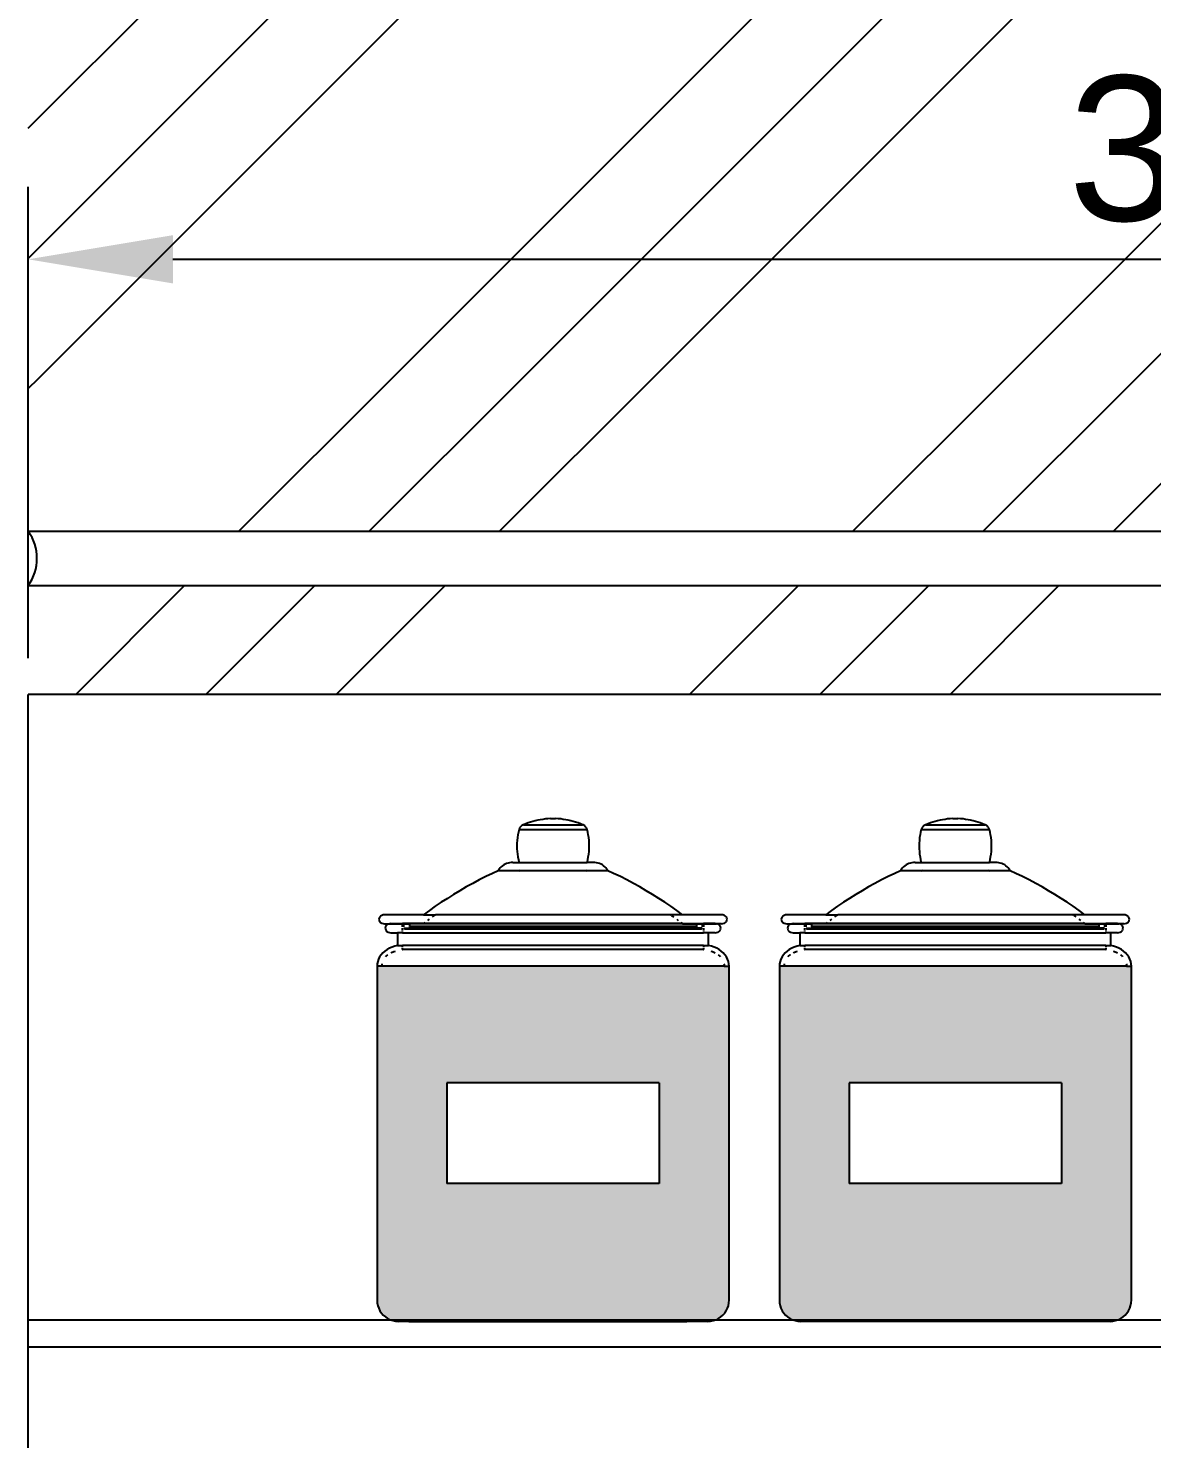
# Model space of a CAD drawing. Header units: millimetres. Extents: x 857 to 2168, y 576 to 1198.
# Drawn here: x 1490.87 to 1510.28, y 658.15 to 682.52 of the extents above; entities that cross this region are included whole.
import ezdxf

# ---------------------------------------------------------------- set-up
doc = ezdxf.new("R2010")
doc.units = ezdxf.units.MM
doc.layers.add('WAL', color=7, linetype='Continuous', lineweight=30)
doc.styles.get("Standard").update_dxf_attribs({"font": 'arial.ttf'})
doc.dimstyles.new('ISO-25', dxfattribs={"dimtxt": 2.5, "dimasz": 2.5, "dimexe": 1.25, "dimexo": 0.625, "dimtad": 1, "dimdec": 0, "dimlunit": 4, "dimtxsty": 'Standard', "dimcen": 2.5, "dimadec": 0, "dimazin": 0, "dimtfac": 1, "dimtdec": 0, "dimtmove": 0, "dimatfit": 3, "dimfxl": 1, "dimarcsym": 0})

# ---------------------------------------------------------------- blocks, each defined once
blk = doc.blocks.new('*D75')
at = {"layer": 'Defpoints', "color": 0, "transparency": 16777216}
for p in [(1529.406, 678.529), (1490.869, 671.01), (1529.406, 671.01)]:
    blk.add_point(p, dxfattribs=at)
at = {"layer": 'WAL', "color": 0, "lineweight": -2, "transparency": 16777216}
for p, q in [((1490.869, 671.635), (1490.869, 679.779)), ((1529.406, 671.635), (1529.406, 679.779)), ((1493.369, 678.529), (1526.906, 678.529))]:
    blk.add_line(p, q, dxfattribs=at)
at = {"layer": 'WAL', "color": 0, "transparency": 16777216}
for points in [[(1493.369, 678.946), (1493.369, 678.112), (1490.869, 678.529)], [(1526.906, 678.946), (1526.906, 678.112), (1529.406, 678.529)]]:
    blk.add_solid(points, dxfattribs=at)
at = {"layer": 'WAL', "color": 0, "lineweight": -2, "transparency": 16777216, "insert": (1510.138, 680.431), "char_height": 2.5, "attachment_point": 5}
blk.add_mtext("3'", dxfattribs=at)

msp = doc.modelspace()

# ---------------------------------------------------------------- hatches: boundary and pattern name
at = {"lineweight": -2, "true_color": 0xfac7ad}
h = msp.add_hatch(color=31, dxfattribs=at)
h.dxf.hatch_style = 1
h.paths.add_polyline_path([(1502.977, 666.315), (1502.893, 666.315), (1496.981, 666.315), (1496.896, 666.315), (1496.896, 660.543), (1496.899, 660.495), (1496.908, 660.448), (1496.924, 660.403), (1496.945, 660.36), (1496.972, 660.32), (1497.003, 660.284), (1497.039, 660.253), (1497.079, 660.226), (1497.122, 660.205), (1497.134, 660.201), (1502.74, 660.201), (1502.752, 660.205), (1502.794, 660.226), (1502.834, 660.253), (1502.87, 660.284), (1502.902, 660.32), (1502.928, 660.36), (1502.95, 660.403), (1502.965, 660.448), (1502.974, 660.495), (1502.977, 660.543)])
h.paths.add_polyline_path([(1501.772, 662.56), (1498.101, 662.56), (1498.101, 664.298), (1501.772, 664.298)], flags=16)
h.paths.add_polyline_path([(1509.928, 666.315), (1509.843, 666.315), (1503.931, 666.315), (1503.846, 666.315), (1503.846, 660.543), (1503.849, 660.495), (1503.859, 660.448), (1503.874, 660.403), (1503.895, 660.36), (1503.922, 660.32), (1503.953, 660.284), (1503.989, 660.253), (1504.029, 660.226), (1504.072, 660.205), (1504.084, 660.201), (1509.69, 660.201), (1509.702, 660.205), (1509.745, 660.226), (1509.784, 660.253), (1509.82, 660.284), (1509.852, 660.32), (1509.879, 660.36), (1509.9, 660.403), (1509.915, 660.448), (1509.924, 660.495), (1509.928, 660.543)])
h.paths.add_polyline_path([(1505.052, 662.56), (1505.052, 664.298), (1508.722, 664.298), (1508.722, 662.56)], flags=16)
h.paths.add_polyline_path([(1516.687, 660.403), (1516.702, 660.448), (1516.712, 660.495), (1516.715, 660.543), (1516.715, 664.795), (1510.634, 664.795), (1510.634, 660.543), (1510.637, 660.495), (1510.646, 660.448), (1510.661, 660.403), (1510.683, 660.36), (1510.709, 660.32), (1510.741, 660.284), (1510.777, 660.253), (1510.816, 660.226), (1510.859, 660.205), (1510.871, 660.201), (1516.477, 660.201), (1516.489, 660.205), (1516.532, 660.226), (1516.572, 660.253), (1516.608, 660.284), (1516.639, 660.32), (1516.666, 660.36)])
h.paths.add_polyline_path([(1511.839, 661.8), (1511.839, 663.538), (1515.509, 663.538), (1515.509, 661.8)], flags=16)
h.paths.add_polyline_path([(1523.665, 664.795), (1517.584, 664.795), (1517.584, 660.543), (1517.587, 660.495), (1517.596, 660.448), (1517.612, 660.403), (1517.633, 660.36), (1517.659, 660.32), (1517.691, 660.284), (1517.727, 660.253), (1517.767, 660.226), (1517.81, 660.205), (1517.822, 660.201), (1523.427, 660.201), (1523.439, 660.205), (1523.482, 660.226), (1523.522, 660.253), (1523.558, 660.284), (1523.59, 660.32), (1523.616, 660.36), (1523.637, 660.403), (1523.653, 660.448), (1523.662, 660.495), (1523.665, 660.543)])
h.paths.add_polyline_path([(1518.789, 661.8), (1518.789, 663.538), (1522.46, 663.538), (1522.46, 661.8)], flags=16)
h.paths.add_polyline_path([(1504.216, 653.527), (1498.134, 653.527), (1498.134, 649.275), (1498.137, 649.228), (1498.147, 649.181), (1498.162, 649.135), (1498.183, 649.092), (1498.21, 649.053), (1498.241, 649.017), (1504.108, 649.017), (1504.14, 649.053), (1504.167, 649.092), (1504.188, 649.135), (1504.203, 649.181), (1504.212, 649.228), (1504.216, 649.275)])
h.paths.add_polyline_path([(1503.01, 650.532), (1499.34, 650.532), (1499.34, 652.27), (1503.01, 652.27)], flags=16)
h.paths.add_polyline_path([(1524.903, 655.047), (1524.819, 655.047), (1518.906, 655.047), (1518.822, 655.047), (1518.822, 649.275), (1518.825, 649.228), (1518.834, 649.181), (1518.85, 649.135), (1518.871, 649.092), (1518.897, 649.053), (1518.929, 649.017), (1524.796, 649.017), (1524.828, 649.053), (1524.854, 649.092), (1524.875, 649.135), (1524.891, 649.181), (1524.9, 649.228), (1524.903, 649.275)])
h.paths.add_polyline_path([(1523.698, 653.03), (1523.698, 651.293), (1520.027, 651.293), (1520.027, 653.03)], flags=16)
h.paths.add_polyline_path([(1511.166, 653.527), (1505.084, 653.527), (1505.084, 649.275), (1505.087, 649.228), (1505.097, 649.181), (1505.112, 649.135), (1505.133, 649.092), (1505.16, 649.053), (1505.192, 649.017), (1511.059, 649.017), (1511.09, 649.053), (1511.117, 649.092), (1511.138, 649.135), (1511.153, 649.181), (1511.163, 649.228), (1511.166, 649.275)])
h.paths.add_polyline_path([(1506.29, 650.532), (1506.29, 652.27), (1509.96, 652.27), (1509.96, 650.532)], flags=16)
h.paths.add_polyline_path([(1517.953, 655.047), (1517.869, 655.047), (1511.956, 655.047), (1511.872, 655.047), (1511.872, 649.275), (1511.875, 649.228), (1511.884, 649.181), (1511.9, 649.135), (1511.921, 649.092), (1511.947, 649.053), (1511.979, 649.017), (1517.846, 649.017), (1517.878, 649.053), (1517.904, 649.092), (1517.925, 649.135), (1517.941, 649.181), (1517.95, 649.228), (1517.953, 649.275)])
h.paths.add_polyline_path([(1513.077, 651.293), (1513.077, 653.03), (1516.748, 653.03), (1516.748, 651.293)], flags=16)
h.paths.add_polyline_path([(1502.654, 643.791), (1502.57, 643.791), (1496.658, 643.791), (1496.573, 643.791), (1496.573, 638.019), (1496.576, 637.971), (1496.585, 637.924), (1496.601, 637.879), (1496.622, 637.836), (1496.649, 637.796), (1496.68, 637.76), (1496.716, 637.729), (1496.756, 637.702), (1496.799, 637.681), (1496.844, 637.665), (1496.891, 637.656), (1496.939, 637.653), (1497.304, 637.653), (1501.923, 637.653), (1502.289, 637.653), (1502.336, 637.656), (1502.383, 637.665), (1502.429, 637.681), (1502.472, 637.702), (1502.511, 637.729), (1502.547, 637.76), (1502.579, 637.796), (1502.605, 637.836), (1502.627, 637.879), (1502.642, 637.924), (1502.651, 637.971), (1502.654, 638.019)])
h.paths.add_polyline_path([(1497.779, 640.036), (1497.779, 641.774), (1501.449, 641.774), (1501.449, 640.036)], flags=16)
h.paths.add_polyline_path([(1509.605, 643.791), (1509.52, 643.791), (1503.608, 643.791), (1503.523, 643.791), (1503.523, 638.019), (1503.526, 637.971), (1503.536, 637.924), (1503.551, 637.879), (1503.572, 637.836), (1503.599, 637.796), (1503.63, 637.76), (1503.666, 637.729), (1503.706, 637.702), (1503.749, 637.681), (1503.794, 637.665), (1503.841, 637.656), (1503.889, 637.653), (1504.254, 637.653), (1508.874, 637.653), (1509.239, 637.653), (1509.287, 637.656), (1509.334, 637.665), (1509.379, 637.681), (1509.422, 637.702), (1509.462, 637.729), (1509.498, 637.76), (1509.529, 637.796), (1509.556, 637.836), (1509.577, 637.879), (1509.592, 637.924), (1509.602, 637.971), (1509.605, 638.019)])
h.paths.add_polyline_path([(1504.729, 640.036), (1504.729, 641.774), (1508.399, 641.774), (1508.399, 640.036)], flags=16)
h.paths.add_polyline_path([(1516.392, 642.271), (1510.311, 642.271), (1510.311, 638.019), (1510.314, 637.971), (1510.323, 637.924), (1510.338, 637.879), (1510.36, 637.836), (1510.386, 637.796), (1510.418, 637.76), (1510.454, 637.729), (1510.493, 637.702), (1510.536, 637.681), (1510.582, 637.665), (1510.629, 637.656), (1510.676, 637.653), (1511.042, 637.653), (1515.661, 637.653), (1516.026, 637.653), (1516.074, 637.656), (1516.121, 637.665), (1516.166, 637.681), (1516.209, 637.702), (1516.249, 637.729), (1516.285, 637.76), (1516.316, 637.796), (1516.343, 637.836), (1516.364, 637.879), (1516.38, 637.924), (1516.389, 637.971), (1516.392, 638.019)])
h.paths.add_polyline_path([(1511.516, 639.276), (1511.516, 641.013), (1515.187, 641.013), (1515.187, 639.276)], flags=16)
h.paths.add_polyline_path([(1523.293, 637.836), (1523.314, 637.879), (1523.33, 637.924), (1523.339, 637.971), (1523.342, 638.019), (1523.342, 642.271), (1517.261, 642.271), (1517.261, 638.019), (1517.264, 637.971), (1517.273, 637.924), (1517.289, 637.879), (1517.31, 637.836), (1517.336, 637.796), (1517.368, 637.76), (1517.404, 637.729), (1517.444, 637.702), (1517.487, 637.681), (1517.532, 637.665), (1517.579, 637.656), (1517.627, 637.653), (1517.992, 637.653), (1522.611, 637.653), (1522.976, 637.653), (1523.024, 637.656), (1523.071, 637.665), (1523.116, 637.681), (1523.159, 637.702), (1523.199, 637.729), (1523.235, 637.76), (1523.267, 637.796)])
h.paths.add_polyline_path([(1518.466, 639.276), (1518.466, 641.013), (1522.137, 641.013), (1522.137, 639.276)], flags=16)
h.paths.add_polyline_path([(1502.685, 630.978), (1496.604, 630.978), (1496.604, 626.726), (1496.607, 626.679), (1496.616, 626.632), (1496.631, 626.586), (1496.653, 626.544), (1496.679, 626.504), (1496.711, 626.468), (1502.578, 626.468), (1502.609, 626.504), (1502.636, 626.544), (1502.657, 626.586), (1502.672, 626.632), (1502.682, 626.679), (1502.685, 626.726)])
h.paths.add_polyline_path([(1497.809, 627.984), (1497.809, 629.721), (1501.479, 629.721), (1501.479, 627.984)], flags=16)
h.paths.add_polyline_path([(1509.635, 630.978), (1503.554, 630.978), (1503.554, 626.726), (1503.557, 626.679), (1503.566, 626.632), (1503.582, 626.586), (1503.603, 626.544), (1503.629, 626.504), (1503.661, 626.468), (1509.528, 626.468), (1509.56, 626.504), (1509.586, 626.544), (1509.607, 626.586), (1509.623, 626.632), (1509.632, 626.679), (1509.635, 626.726)])
h.paths.add_polyline_path([(1504.759, 627.984), (1504.759, 629.721), (1508.43, 629.721), (1508.43, 627.984)], flags=16)
h.paths.add_polyline_path([(1516.422, 632.499), (1516.338, 632.499), (1510.426, 632.499), (1510.341, 632.499), (1510.341, 626.726), (1510.344, 626.679), (1510.354, 626.632), (1510.369, 626.586), (1510.39, 626.544), (1510.417, 626.504), (1510.448, 626.468), (1516.315, 626.468), (1516.347, 626.504), (1516.373, 626.544), (1516.395, 626.586), (1516.41, 626.632), (1516.419, 626.679), (1516.422, 626.726)])
h.paths.add_polyline_path([(1511.547, 628.744), (1511.547, 630.481), (1515.217, 630.481), (1515.217, 628.744)], flags=16)
h.paths.add_polyline_path([(1523.373, 632.499), (1523.288, 632.499), (1517.376, 632.499), (1517.291, 632.499), (1517.291, 626.726), (1517.294, 626.679), (1517.304, 626.632), (1517.319, 626.586), (1517.34, 626.544), (1517.367, 626.504), (1517.398, 626.468), (1523.266, 626.468), (1523.297, 626.504), (1523.324, 626.544), (1523.345, 626.586), (1523.36, 626.632), (1523.37, 626.679), (1523.373, 626.726)])
h.paths.add_polyline_path([(1522.167, 628.744), (1518.497, 628.744), (1518.497, 630.481), (1522.167, 630.481)], flags=16)
at = {"layer": 'WAL', "lineweight": -2, "true_color": 0xd56c9f}
h = msp.add_hatch(dxfattribs=at)
h.set_pattern_fill('GOST_GROUND', color=233, scale=0.75)
h.set_pattern_definition([(45, (-730.247, 1758.333), (10.606602, 0), [15]), (45, (-727.997, 1758.333), (10.606602, 0), [15]), (45, (-725.747, 1758.333), (10.606602, 0), [15])])
h.paths.add_polyline_path([(1533.814, 703.247), (1490.869, 703.247), (1490.869, 673.83), (1529.406, 673.83, 0.496712), (1529.406, 672.89), (1490.869, 672.89), (1490.869, 671.01), (1529.406, 671.01), (1529.406, 626.364), (1490.869, 626.364), (1490.869, 624.484), (1529.428, 624.484, 0.569305), (1529.428, 623.544), (1490.869, 623.544), (1490.869, 594.948), (1533.814, 594.948), (1533.814, 622.605)])

# ---------------------------------------------------------------- linework, layer by layer
at = {"layer": 'WAL', "lineweight": -2}
for p, q in [((1490.869, 673.83), (1529.406, 673.83)), ((1490.869, 672.89), (1529.406, 672.89)), ((1490.869, 626.364), (1490.869, 671.01)), ((1529.406, 671.01), (1490.869, 671.01)), ((1499.588, 668.816), (1499.547, 668.804)), ((1499.63, 668.827), (1499.588, 668.816)), ((1499.673, 668.837), (1499.63, 668.827)), ((1499.716, 668.845), (1499.673, 668.837)), ((1499.76, 668.852), (1499.716, 668.845)), ((1499.804, 668.858), (1499.76, 668.852)), ((1499.848, 668.862), (1499.804, 668.858)), ((1499.892, 668.864), (1499.848, 668.862)), ((1499.892, 668.864), (1499.981, 668.864)), ((1500.025, 668.862), (1499.981, 668.864)), ((1500.07, 668.858), (1500.025, 668.862)), ((1500.113, 668.852), (1500.07, 668.858)), ((1500.157, 668.845), (1500.113, 668.852)), ((1500.2, 668.837), (1500.157, 668.845)), ((1500.243, 668.827), (1500.2, 668.837)), ((1500.285, 668.816), (1500.243, 668.827)), ((1500.327, 668.804), (1500.285, 668.816)), ((1506.538, 668.816), (1506.497, 668.804)), ((1506.581, 668.827), (1506.538, 668.816)), ((1506.623, 668.837), (1506.581, 668.827)), ((1506.667, 668.845), (1506.623, 668.837)), ((1506.71, 668.852), (1506.667, 668.845)), ((1506.754, 668.858), (1506.71, 668.852)), ((1506.798, 668.862), (1506.754, 668.858)), ((1506.843, 668.864), (1506.798, 668.862)), ((1506.843, 668.864), (1506.931, 668.864)), ((1506.976, 668.862), (1506.931, 668.864)), ((1507.02, 668.858), (1506.976, 668.862)), ((1507.064, 668.852), (1507.02, 668.858)), ((1507.107, 668.845), (1507.064, 668.852)), ((1507.15, 668.837), (1507.107, 668.845)), ((1507.193, 668.827), (1507.15, 668.837)), ((1507.235, 668.816), (1507.193, 668.827)), ((1507.277, 668.804), (1507.235, 668.816)), ((1499.328, 668.584), (1499.32, 668.536)), ((1499.337, 668.631), (1499.328, 668.584)), ((1499.349, 668.678), (1499.337, 668.631)), ((1499.352, 668.687), (1499.349, 668.678)), ((1499.349, 668.678), (1500.524, 668.678)), ((1499.355, 668.695), (1499.352, 668.687)), ((1499.359, 668.703), (1499.355, 668.695)), ((1499.364, 668.711), (1499.359, 668.703)), ((1499.37, 668.718), (1499.364, 668.711)), ((1499.376, 668.725), (1499.37, 668.718)), ((1499.383, 668.732), (1499.376, 668.725)), ((1499.391, 668.738), (1499.383, 668.732)), ((1499.399, 668.744), (1499.391, 668.738)), ((1499.407, 668.75), (1499.399, 668.744)), ((1499.416, 668.755), (1499.407, 668.75)), ((1499.426, 668.759), (1499.416, 668.755)), ((1499.465, 668.775), (1499.426, 668.759)), ((1499.426, 668.759), (1500.447, 668.759)), ((1499.506, 668.79), (1499.465, 668.775)), ((1499.547, 668.804), (1499.506, 668.79)), ((1500.368, 668.79), (1500.327, 668.804)), ((1500.408, 668.775), (1500.368, 668.79)), ((1500.447, 668.759), (1500.408, 668.775)), ((1500.457, 668.755), (1500.447, 668.759)), ((1500.466, 668.75), (1500.457, 668.755)), ((1500.475, 668.744), (1500.466, 668.75)), ((1500.483, 668.738), (1500.475, 668.744)), ((1500.49, 668.732), (1500.483, 668.738)), ((1500.497, 668.725), (1500.49, 668.732)), ((1500.503, 668.718), (1500.497, 668.725)), ((1500.509, 668.711), (1500.503, 668.718)), ((1500.514, 668.703), (1500.509, 668.711)), ((1500.518, 668.695), (1500.514, 668.703)), ((1500.522, 668.687), (1500.518, 668.695)), ((1500.524, 668.678), (1500.522, 668.687)), ((1500.536, 668.631), (1500.524, 668.678)), ((1500.546, 668.584), (1500.536, 668.631)), ((1500.553, 668.536), (1500.546, 668.584)), ((1506.278, 668.584), (1506.27, 668.536)), ((1506.287, 668.631), (1506.278, 668.584)), ((1506.299, 668.678), (1506.287, 668.631)), ((1506.302, 668.687), (1506.299, 668.678)), ((1506.299, 668.678), (1507.475, 668.678)), ((1506.305, 668.695), (1506.302, 668.687)), ((1506.31, 668.703), (1506.305, 668.695)), ((1506.315, 668.711), (1506.31, 668.703)), ((1506.32, 668.718), (1506.315, 668.711)), ((1506.326, 668.725), (1506.32, 668.718)), ((1506.333, 668.732), (1506.326, 668.725)), ((1506.341, 668.738), (1506.333, 668.732)), ((1506.349, 668.744), (1506.341, 668.738)), ((1506.358, 668.75), (1506.349, 668.744)), ((1506.367, 668.755), (1506.358, 668.75)), ((1506.376, 668.759), (1506.367, 668.755)), ((1506.416, 668.775), (1506.376, 668.759)), ((1506.376, 668.759), (1507.398, 668.759)), ((1506.456, 668.79), (1506.416, 668.775)), ((1506.497, 668.804), (1506.456, 668.79)), ((1507.318, 668.79), (1507.277, 668.804)), ((1507.358, 668.775), (1507.318, 668.79)), ((1507.398, 668.759), (1507.358, 668.775)), ((1507.407, 668.755), (1507.398, 668.759)), ((1507.416, 668.75), (1507.407, 668.755)), ((1507.425, 668.744), (1507.416, 668.75)), ((1507.433, 668.738), (1507.425, 668.744)), ((1507.44, 668.732), (1507.433, 668.738)), ((1507.447, 668.725), (1507.44, 668.732)), ((1507.454, 668.718), (1507.447, 668.725)), ((1507.459, 668.711), (1507.454, 668.718)), ((1507.464, 668.703), (1507.459, 668.711)), ((1507.468, 668.695), (1507.464, 668.703)), ((1507.472, 668.687), (1507.468, 668.695)), ((1507.475, 668.678), (1507.472, 668.687)), ((1507.486, 668.631), (1507.475, 668.678)), ((1507.496, 668.584), (1507.486, 668.631)), ((1507.503, 668.536), (1507.496, 668.584)), ((1499.312, 668.441), (1499.31, 668.393)), ((1499.31, 668.393), (1499.312, 668.345)), ((1499.315, 668.489), (1499.312, 668.441)), ((1499.312, 668.345), (1499.315, 668.298)), ((1499.32, 668.536), (1499.315, 668.489)), ((1500.559, 668.489), (1500.553, 668.536)), ((1500.562, 668.441), (1500.559, 668.489)), ((1500.559, 668.298), (1500.562, 668.345)), ((1500.563, 668.393), (1500.562, 668.441)), ((1500.562, 668.345), (1500.563, 668.393)), ((1506.262, 668.441), (1506.261, 668.393)), ((1506.261, 668.393), (1506.262, 668.345)), ((1506.265, 668.489), (1506.262, 668.441)), ((1506.262, 668.345), (1506.265, 668.298)), ((1506.27, 668.536), (1506.265, 668.489)), ((1507.509, 668.489), (1507.503, 668.536)), ((1507.512, 668.441), (1507.509, 668.489)), ((1507.509, 668.298), (1507.512, 668.345)), ((1507.513, 668.393), (1507.512, 668.441)), ((1507.512, 668.345), (1507.513, 668.393)), ((1499.134, 668.089), (1499.109, 668.078)), ((1499.159, 668.097), (1499.134, 668.089)), ((1499.186, 668.103), (1499.159, 668.097)), ((1499.213, 668.107), (1499.186, 668.103)), ((1499.24, 668.108), (1499.213, 668.107)), ((1499.24, 668.108), (1499.349, 668.108)), ((1499.315, 668.298), (1499.32, 668.25)), ((1499.32, 668.25), (1499.328, 668.202)), ((1499.328, 668.202), (1499.337, 668.155)), ((1499.337, 668.155), (1499.349, 668.108)), ((1499.349, 668.108), (1500.524, 668.108)), ((1500.524, 668.108), (1500.536, 668.155)), ((1500.633, 668.108), (1500.524, 668.108)), ((1500.536, 668.155), (1500.546, 668.202)), ((1500.546, 668.202), (1500.553, 668.25)), ((1500.553, 668.25), (1500.559, 668.298)), ((1500.66, 668.107), (1500.633, 668.108)), ((1500.687, 668.103), (1500.66, 668.107)), ((1500.714, 668.097), (1500.687, 668.103)), ((1500.74, 668.089), (1500.714, 668.097)), ((1500.765, 668.078), (1500.74, 668.089)), ((1506.084, 668.089), (1506.059, 668.078)), ((1506.11, 668.097), (1506.084, 668.089)), ((1506.136, 668.103), (1506.11, 668.097)), ((1506.163, 668.107), (1506.136, 668.103)), ((1506.191, 668.108), (1506.163, 668.107)), ((1506.191, 668.108), (1506.299, 668.108)), ((1506.265, 668.298), (1506.27, 668.25)), ((1506.27, 668.25), (1506.278, 668.202)), ((1506.278, 668.202), (1506.287, 668.155)), ((1506.287, 668.155), (1506.299, 668.108)), ((1506.299, 668.108), (1507.475, 668.108)), ((1507.475, 668.108), (1507.486, 668.155)), ((1507.583, 668.108), (1507.475, 668.108)), ((1507.486, 668.155), (1507.496, 668.202)), ((1507.496, 668.202), (1507.503, 668.25)), ((1507.503, 668.25), (1507.509, 668.298)), ((1507.611, 668.107), (1507.583, 668.108)), ((1507.638, 668.103), (1507.611, 668.107)), ((1507.664, 668.097), (1507.638, 668.103)), ((1507.69, 668.089), (1507.664, 668.097)), ((1507.715, 668.078), (1507.69, 668.089)), ((1498.775, 667.863), (1498.661, 667.805)), ((1498.89, 667.919), (1498.775, 667.863)), ((1498.988, 667.965), (1498.89, 667.919)), ((1498.992, 667.972), (1498.988, 667.965)), ((1499.348, 667.965), (1498.988, 667.965)), ((1499.007, 667.994), (1498.992, 667.972)), ((1499.024, 668.014), (1499.007, 667.994)), ((1499.042, 668.033), (1499.024, 668.014)), ((1499.063, 668.05), (1499.042, 668.033)), ((1499.085, 668.065), (1499.063, 668.05)), ((1499.109, 668.078), (1499.085, 668.065)), ((1499.348, 667.965), (1499.369, 667.972)), ((1500.526, 667.965), (1499.348, 667.965)), ((1500.505, 667.972), (1500.526, 667.965)), ((1500.885, 667.965), (1500.526, 667.965)), ((1500.788, 668.065), (1500.765, 668.078)), ((1500.811, 668.05), (1500.788, 668.065)), ((1500.831, 668.033), (1500.811, 668.05)), ((1500.85, 668.014), (1500.831, 668.033)), ((1500.867, 667.994), (1500.85, 668.014)), ((1500.881, 667.972), (1500.867, 667.994)), ((1500.885, 667.965), (1500.881, 667.972)), ((1500.983, 667.919), (1500.885, 667.965)), ((1501.099, 667.863), (1500.983, 667.919)), ((1501.213, 667.805), (1501.099, 667.863)), ((1505.725, 667.863), (1505.611, 667.805)), ((1505.84, 667.919), (1505.725, 667.863)), ((1505.938, 667.965), (1505.84, 667.919)), ((1505.943, 667.972), (1505.938, 667.965)), ((1506.298, 667.965), (1505.938, 667.965)), ((1505.957, 667.994), (1505.943, 667.972)), ((1505.974, 668.014), (1505.957, 667.994)), ((1505.993, 668.033), (1505.974, 668.014)), ((1506.013, 668.05), (1505.993, 668.033)), ((1506.035, 668.065), (1506.013, 668.05)), ((1506.059, 668.078), (1506.035, 668.065)), ((1506.298, 667.965), (1506.319, 667.972)), ((1507.476, 667.965), (1506.298, 667.965)), ((1507.455, 667.972), (1507.476, 667.965)), ((1507.835, 667.965), (1507.476, 667.965)), ((1507.739, 668.065), (1507.715, 668.078)), ((1507.761, 668.05), (1507.739, 668.065)), ((1507.781, 668.033), (1507.761, 668.05)), ((1507.8, 668.014), (1507.781, 668.033)), ((1507.817, 667.994), (1507.8, 668.014)), ((1507.831, 667.972), (1507.817, 667.994)), ((1507.835, 667.965), (1507.831, 667.972)), ((1507.933, 667.919), (1507.835, 667.965)), ((1508.049, 667.863), (1507.933, 667.919)), ((1508.163, 667.805), (1508.049, 667.863)), ((1498.326, 667.619), (1498.218, 667.554)), ((1498.436, 667.683), (1498.326, 667.619)), ((1498.548, 667.745), (1498.436, 667.683)), ((1498.661, 667.805), (1498.548, 667.745)), ((1501.326, 667.745), (1501.213, 667.805)), ((1501.437, 667.683), (1501.326, 667.745)), ((1501.547, 667.619), (1501.437, 667.683)), ((1501.655, 667.554), (1501.547, 667.619)), ((1505.277, 667.619), (1505.168, 667.554)), ((1505.387, 667.683), (1505.277, 667.619)), ((1505.498, 667.745), (1505.387, 667.683)), ((1505.611, 667.805), (1505.498, 667.745)), ((1508.276, 667.745), (1508.163, 667.805)), ((1508.387, 667.683), (1508.276, 667.745)), ((1508.497, 667.619), (1508.387, 667.683)), ((1508.606, 667.554), (1508.497, 667.619)), ((1498.006, 667.419), (1497.902, 667.349)), ((1498.111, 667.487), (1498.006, 667.419)), ((1498.218, 667.554), (1498.111, 667.487)), ((1501.762, 667.487), (1501.655, 667.554)), ((1501.868, 667.419), (1501.762, 667.487)), ((1501.972, 667.349), (1501.868, 667.419)), ((1504.956, 667.419), (1504.852, 667.349)), ((1505.061, 667.487), (1504.956, 667.419)), ((1505.168, 667.554), (1505.061, 667.487)), ((1508.713, 667.487), (1508.606, 667.554)), ((1508.818, 667.419), (1508.713, 667.487)), ((1508.922, 667.349), (1508.818, 667.419)), ((1496.933, 667.146), (1496.929, 667.126)), ((1496.929, 667.126), (1496.933, 667.106)), ((1496.942, 667.165), (1496.933, 667.146)), ((1496.933, 667.106), (1496.942, 667.088)), ((1496.958, 667.181), (1496.942, 667.165)), ((1496.978, 667.193), (1496.958, 667.181)), ((1497.001, 667.201), (1496.978, 667.193)), ((1497.026, 667.203), (1497.001, 667.201)), ((1497.699, 667.203), (1497.026, 667.203)), ((1497.8, 667.277), (1497.699, 667.203)), ((1497.699, 667.203), (1497.906, 667.203)), ((1497.774, 667.106), (1497.8, 667.126)), ((1497.902, 667.349), (1497.8, 667.277)), ((1497.852, 667.165), (1497.891, 667.193)), ((1497.902, 667.201), (1497.906, 667.203)), ((1501.968, 667.203), (1497.906, 667.203)), ((1501.968, 667.203), (1501.971, 667.201)), ((1502.174, 667.203), (1501.968, 667.203)), ((1502.074, 667.277), (1501.972, 667.349)), ((1501.982, 667.193), (1502.021, 667.165)), ((1502.073, 667.126), (1502.099, 667.106)), ((1502.174, 667.203), (1502.074, 667.277)), ((1502.847, 667.203), (1502.174, 667.203)), ((1502.872, 667.201), (1502.847, 667.203)), ((1502.896, 667.193), (1502.872, 667.201)), ((1502.916, 667.181), (1502.896, 667.193)), ((1502.931, 667.165), (1502.916, 667.181)), ((1502.941, 667.146), (1502.931, 667.165)), ((1502.931, 667.088), (1502.941, 667.106)), ((1502.944, 667.126), (1502.941, 667.146)), ((1502.941, 667.106), (1502.944, 667.126)), ((1503.883, 667.146), (1503.879, 667.126)), ((1503.879, 667.126), (1503.883, 667.106)), ((1503.893, 667.165), (1503.883, 667.146)), ((1503.883, 667.106), (1503.893, 667.088)), ((1503.908, 667.181), (1503.893, 667.165)), ((1503.928, 667.193), (1503.908, 667.181)), ((1503.951, 667.201), (1503.928, 667.193)), ((1503.977, 667.203), (1503.951, 667.201)), ((1504.65, 667.203), (1503.977, 667.203)), ((1504.75, 667.277), (1504.65, 667.203)), ((1504.65, 667.203), (1504.856, 667.203)), ((1504.724, 667.106), (1504.751, 667.126)), ((1504.852, 667.349), (1504.75, 667.277)), ((1504.802, 667.165), (1504.842, 667.193)), ((1504.852, 667.201), (1504.856, 667.203)), ((1508.918, 667.203), (1504.856, 667.203)), ((1508.918, 667.203), (1508.921, 667.201)), ((1509.124, 667.203), (1508.918, 667.203)), ((1509.024, 667.277), (1508.922, 667.349)), ((1508.932, 667.193), (1508.971, 667.165)), ((1509.023, 667.126), (1509.049, 667.106)), ((1509.124, 667.203), (1509.024, 667.277)), ((1509.797, 667.203), (1509.124, 667.203)), ((1509.822, 667.201), (1509.797, 667.203)), ((1509.846, 667.193), (1509.822, 667.201)), ((1509.866, 667.181), (1509.846, 667.193)), ((1509.881, 667.165), (1509.866, 667.181)), ((1509.891, 667.146), (1509.881, 667.165)), ((1509.881, 667.088), (1509.891, 667.106)), ((1509.894, 667.126), (1509.891, 667.146)), ((1509.891, 667.106), (1509.894, 667.126)), ((1496.942, 667.088), (1496.958, 667.072)), ((1496.958, 667.072), (1496.978, 667.059)), ((1496.978, 667.059), (1497.001, 667.052)), ((1497.001, 667.052), (1497.026, 667.049)), ((1497.026, 667.049), (1497.11, 667.049)), ((1497.041, 666.993), (1497.038, 666.972)), ((1497.038, 666.972), (1497.041, 666.952)), ((1497.051, 667.012), (1497.041, 666.993)), ((1497.041, 666.952), (1497.051, 666.933)), ((1497.066, 667.029), (1497.051, 667.012)), ((1497.051, 666.933), (1497.066, 666.916)), ((1497.086, 667.041), (1497.066, 667.029)), ((1497.066, 666.916), (1497.086, 666.904)), ((1497.11, 667.049), (1497.086, 667.041)), ((1497.086, 666.904), (1497.11, 666.896)), ((1497.111, 667.049), (1497.11, 667.049)), ((1497.11, 666.896), (1497.135, 666.893)), ((1497.135, 667.052), (1497.111, 667.049)), ((1497.111, 667.049), (1497.335, 667.049)), ((1497.135, 667.052), (1497.335, 667.052)), ((1497.135, 666.893), (1497.251, 666.893)), ((1497.251, 666.893), (1497.251, 666.672)), ((1497.335, 666.893), (1497.251, 666.893)), ((1497.335, 667.049), (1497.335, 667.052)), ((1497.703, 667.052), (1497.335, 667.052)), ((1497.699, 667.052), (1497.335, 667.052)), ((1497.335, 667.041), (1497.335, 667.049)), ((1497.335, 667.049), (1497.352, 667.049)), ((1497.335, 666.993), (1497.335, 667.029)), ((1497.335, 666.933), (1497.335, 666.972)), ((1497.335, 666.893), (1497.335, 666.916)), ((1497.335, 666.893), (1502.538, 666.893)), ((1497.352, 667.049), (1497.352, 667.041)), ((1497.352, 667.049), (1497.46, 667.049)), ((1497.352, 667.029), (1497.353, 666.993)), ((1497.359, 666.972), (1497.36, 666.971)), ((1497.36, 666.971), (1497.362, 666.967)), ((1497.36, 666.971), (1497.447, 666.971)), ((1497.362, 666.967), (1497.449, 666.968)), ((1497.362, 666.967), (1497.365, 666.964)), ((1497.365, 666.964), (1497.379, 666.958)), ((1497.365, 666.964), (1497.446, 666.964)), ((1497.379, 666.958), (1497.439, 666.959)), ((1497.379, 666.958), (1502.495, 666.958)), ((1497.439, 666.959), (1497.443, 666.961)), ((1497.439, 666.959), (1502.434, 666.959)), ((1497.443, 666.961), (1497.446, 666.964)), ((1497.443, 666.961), (1502.431, 666.961)), ((1497.446, 666.964), (1497.449, 666.968)), ((1497.446, 666.964), (1497.453, 666.964)), ((1497.452, 666.972), (1497.447, 666.971)), ((1497.449, 666.968), (1497.452, 666.972)), ((1497.449, 666.968), (1497.45, 666.967)), ((1497.534, 666.968), (1497.45, 666.967)), ((1497.537, 666.972), (1497.452, 666.972)), ((1497.531, 666.964), (1497.453, 666.964)), ((1497.458, 666.993), (1497.46, 667.006)), ((1497.46, 667.041), (1497.46, 667.049)), ((1497.699, 667.049), (1497.46, 667.049)), ((1497.46, 667.006), (1497.46, 667.029)), ((1497.46, 667.006), (1502.413, 667.006)), ((1497.71, 666.964), (1497.531, 666.964)), ((1497.707, 666.967), (1497.534, 666.968)), ((1497.705, 666.971), (1497.537, 666.972)), ((1497.699, 667.049), (1497.703, 667.052)), ((1502.174, 667.049), (1497.699, 667.049)), ((1497.703, 667.052), (1497.729, 667.072)), ((1502.171, 667.052), (1497.703, 667.052)), ((1497.785, 666.972), (1497.705, 666.971)), ((1497.782, 666.968), (1497.707, 666.967)), ((1497.78, 666.964), (1497.71, 666.964)), ((1498.118, 666.964), (1497.78, 666.964)), ((1498.116, 666.967), (1497.782, 666.968)), ((1498.114, 666.971), (1497.785, 666.972)), ((1498.114, 666.971), (1498.18, 666.972)), ((1498.116, 666.967), (1498.178, 666.968)), ((1498.118, 666.964), (1498.175, 666.964)), ((1498.175, 666.964), (1498.651, 666.964)), ((1498.178, 666.968), (1498.649, 666.967)), ((1498.18, 666.972), (1498.648, 666.971)), ((1498.648, 666.971), (1498.694, 666.972)), ((1498.649, 666.967), (1498.693, 666.968)), ((1498.651, 666.964), (1498.691, 666.964)), ((1498.691, 666.964), (1499.271, 666.964)), ((1498.693, 666.968), (1499.27, 666.967)), ((1498.694, 666.972), (1499.27, 666.971)), ((1499.27, 666.971), (1499.294, 666.972)), ((1499.27, 666.967), (1499.293, 666.968)), ((1499.271, 666.964), (1499.292, 666.964)), ((1499.292, 666.964), (1500.581, 666.964)), ((1499.293, 666.968), (1500.581, 666.968)), ((1499.294, 666.972), (1500.58, 666.972)), ((1500.604, 666.971), (1500.58, 666.972)), ((1500.603, 666.967), (1500.581, 666.968)), ((1500.602, 666.964), (1500.581, 666.964)), ((1501.182, 666.964), (1500.602, 666.964)), ((1501.181, 666.968), (1500.603, 666.967)), ((1501.179, 666.972), (1500.604, 666.971)), ((1501.225, 666.971), (1501.179, 666.972)), ((1501.224, 666.967), (1501.181, 666.968)), ((1501.222, 666.964), (1501.182, 666.964)), ((1501.698, 666.964), (1501.222, 666.964)), ((1501.696, 666.968), (1501.224, 666.967)), ((1501.694, 666.972), (1501.225, 666.971)), ((1501.759, 666.971), (1501.694, 666.972)), ((1501.757, 666.967), (1501.696, 666.968)), ((1501.755, 666.964), (1501.698, 666.964)), ((1502.094, 666.964), (1501.755, 666.964)), ((1502.091, 666.968), (1501.757, 666.967)), ((1502.089, 666.972), (1501.759, 666.971)), ((1502.168, 666.971), (1502.089, 666.972)), ((1502.166, 666.967), (1502.091, 666.968)), ((1502.164, 666.964), (1502.094, 666.964)), ((1502.144, 667.072), (1502.171, 667.052)), ((1502.343, 666.964), (1502.164, 666.964)), ((1502.34, 666.968), (1502.166, 666.967)), ((1502.337, 666.972), (1502.168, 666.971)), ((1502.171, 667.052), (1502.174, 667.049)), ((1502.171, 667.052), (1502.538, 667.052)), ((1502.174, 667.049), (1502.413, 667.049)), ((1502.422, 666.972), (1502.337, 666.972)), ((1502.422, 666.971), (1502.337, 666.972)), ((1502.423, 666.967), (1502.34, 666.968)), ((1502.421, 666.964), (1502.343, 666.964)), ((1502.413, 667.049), (1502.413, 667.041)), ((1502.413, 667.049), (1502.522, 667.049)), ((1502.413, 667.029), (1502.413, 667.006)), ((1502.413, 667.006), (1502.415, 666.993)), ((1502.427, 666.964), (1502.421, 666.964)), ((1502.422, 666.972), (1502.422, 666.971)), ((1502.422, 666.971), (1502.424, 666.968)), ((1502.514, 666.971), (1502.422, 666.971)), ((1502.424, 666.968), (1502.423, 666.967)), ((1502.424, 666.968), (1502.427, 666.964)), ((1502.511, 666.967), (1502.424, 666.968)), ((1502.427, 666.964), (1502.431, 666.961)), ((1502.508, 666.964), (1502.427, 666.964)), ((1502.431, 666.961), (1502.434, 666.959)), ((1502.434, 666.959), (1502.495, 666.958)), ((1502.495, 666.958), (1502.508, 666.964)), ((1502.508, 666.964), (1502.511, 666.967)), ((1502.511, 666.967), (1502.514, 666.971)), ((1502.514, 666.971), (1502.514, 666.972)), ((1502.521, 666.993), (1502.521, 667.029)), ((1502.522, 667.041), (1502.522, 667.049)), ((1502.538, 667.049), (1502.522, 667.049)), ((1502.538, 667.052), (1502.538, 667.049)), ((1502.738, 667.052), (1502.538, 667.052)), ((1502.538, 667.049), (1502.538, 667.041)), ((1502.538, 667.049), (1502.763, 667.049)), ((1502.538, 667.029), (1502.538, 666.993)), ((1502.538, 666.972), (1502.538, 666.933)), ((1502.538, 666.916), (1502.538, 666.893)), ((1502.623, 666.893), (1502.538, 666.893)), ((1502.623, 666.672), (1502.623, 666.893)), ((1502.738, 666.893), (1502.623, 666.893)), ((1502.763, 667.049), (1502.738, 667.052)), ((1502.738, 666.893), (1502.763, 666.896)), ((1502.787, 667.041), (1502.763, 667.049)), ((1502.847, 667.049), (1502.763, 667.049)), ((1502.763, 667.049), (1502.763, 667.049)), ((1502.763, 666.896), (1502.787, 666.904)), ((1502.807, 667.029), (1502.787, 667.041)), ((1502.787, 666.904), (1502.807, 666.916)), ((1502.822, 667.012), (1502.807, 667.029)), ((1502.807, 666.916), (1502.822, 666.933)), ((1502.832, 666.993), (1502.822, 667.012)), ((1502.822, 666.933), (1502.832, 666.952)), ((1502.836, 666.972), (1502.832, 666.993)), ((1502.832, 666.952), (1502.836, 666.972)), ((1502.847, 667.049), (1502.872, 667.052)), ((1502.872, 667.052), (1502.896, 667.059)), ((1502.896, 667.059), (1502.916, 667.072)), ((1502.916, 667.072), (1502.931, 667.088)), ((1503.893, 667.088), (1503.908, 667.072)), ((1503.908, 667.072), (1503.928, 667.059)), ((1503.928, 667.059), (1503.951, 667.052)), ((1503.951, 667.052), (1503.977, 667.049)), ((1503.977, 667.049), (1504.06, 667.049)), ((1503.991, 666.993), (1503.988, 666.972)), ((1503.988, 666.972), (1503.991, 666.952)), ((1504.001, 667.012), (1503.991, 666.993)), ((1503.991, 666.952), (1504.001, 666.933)), ((1504.017, 667.029), (1504.001, 667.012)), ((1504.001, 666.933), (1504.017, 666.916)), ((1504.037, 667.041), (1504.017, 667.029)), ((1504.017, 666.916), (1504.037, 666.904)), ((1504.06, 667.049), (1504.037, 667.041)), ((1504.037, 666.904), (1504.06, 666.896)), ((1504.061, 667.049), (1504.06, 667.049)), ((1504.06, 666.896), (1504.085, 666.893)), ((1504.085, 667.052), (1504.061, 667.049)), ((1504.061, 667.049), (1504.285, 667.049)), ((1504.085, 667.052), (1504.285, 667.052)), ((1504.085, 666.893), (1504.201, 666.893)), ((1504.201, 666.893), (1504.201, 666.672)), ((1504.285, 666.893), (1504.201, 666.893)), ((1504.285, 667.049), (1504.285, 667.052)), ((1504.653, 667.052), (1504.285, 667.052)), ((1504.65, 667.052), (1504.285, 667.052)), ((1504.285, 667.041), (1504.285, 667.049)), ((1504.285, 667.049), (1504.302, 667.049)), ((1504.285, 666.993), (1504.285, 667.029)), ((1504.285, 666.933), (1504.285, 666.972)), ((1504.285, 666.893), (1504.285, 666.916)), ((1504.285, 666.893), (1509.489, 666.893)), ((1504.302, 667.049), (1504.302, 667.041)), ((1504.302, 667.049), (1504.41, 667.049)), ((1504.302, 667.029), (1504.303, 666.993)), ((1504.309, 666.972), (1504.31, 666.971)), ((1504.31, 666.971), (1504.312, 666.967)), ((1504.31, 666.971), (1504.398, 666.971)), ((1504.312, 666.967), (1504.399, 666.968)), ((1504.312, 666.967), (1504.315, 666.964)), ((1504.315, 666.964), (1504.329, 666.958)), ((1504.315, 666.964), (1504.396, 666.964)), ((1504.329, 666.958), (1504.389, 666.959)), ((1504.329, 666.958), (1509.445, 666.958)), ((1504.389, 666.959), (1504.393, 666.961)), ((1504.389, 666.959), (1509.385, 666.959)), ((1504.393, 666.961), (1504.396, 666.964)), ((1504.393, 666.961), (1509.381, 666.961)), ((1504.396, 666.964), (1504.399, 666.968)), ((1504.396, 666.964), (1504.403, 666.964)), ((1504.402, 666.972), (1504.398, 666.971)), ((1504.399, 666.968), (1504.402, 666.972)), ((1504.399, 666.968), (1504.4, 666.967)), ((1504.484, 666.968), (1504.4, 666.967)), ((1504.487, 666.972), (1504.402, 666.972)), ((1504.481, 666.964), (1504.403, 666.964)), ((1504.408, 666.993), (1504.41, 667.006)), ((1504.41, 667.041), (1504.41, 667.049)), ((1504.65, 667.049), (1504.41, 667.049)), ((1504.41, 667.006), (1504.41, 667.029)), ((1504.41, 667.006), (1509.363, 667.006)), ((1504.66, 666.964), (1504.481, 666.964)), ((1504.657, 666.967), (1504.484, 666.968)), ((1504.655, 666.971), (1504.487, 666.972)), ((1504.65, 667.049), (1504.653, 667.052)), ((1509.124, 667.049), (1504.65, 667.049)), ((1504.653, 667.052), (1504.679, 667.072)), ((1509.121, 667.052), (1504.653, 667.052)), ((1504.735, 666.972), (1504.655, 666.971)), ((1504.733, 666.968), (1504.657, 666.967)), ((1504.73, 666.964), (1504.66, 666.964)), ((1505.069, 666.964), (1504.73, 666.964)), ((1505.067, 666.967), (1504.733, 666.968)), ((1505.065, 666.971), (1504.735, 666.972)), ((1505.065, 666.971), (1505.13, 666.972)), ((1505.067, 666.967), (1505.128, 666.968)), ((1505.069, 666.964), (1505.126, 666.964)), ((1505.126, 666.964), (1505.601, 666.964)), ((1505.128, 666.968), (1505.6, 666.967)), ((1505.13, 666.972), (1505.598, 666.971)), ((1505.598, 666.971), (1505.644, 666.972)), ((1505.6, 666.967), (1505.643, 666.968)), ((1505.601, 666.964), (1505.642, 666.964)), ((1505.642, 666.964), (1506.221, 666.964)), ((1505.643, 666.968), (1506.221, 666.967)), ((1505.644, 666.972), (1506.22, 666.971)), ((1506.22, 666.971), (1506.244, 666.972)), ((1506.221, 666.967), (1506.243, 666.968)), ((1506.221, 666.964), (1506.242, 666.964)), ((1506.242, 666.964), (1507.532, 666.964)), ((1506.243, 666.968), (1507.531, 666.968)), ((1506.244, 666.972), (1507.53, 666.972)), ((1507.554, 666.971), (1507.53, 666.972)), ((1507.553, 666.967), (1507.531, 666.968)), ((1507.552, 666.964), (1507.532, 666.964)), ((1508.132, 666.964), (1507.552, 666.964)), ((1508.131, 666.968), (1507.553, 666.967)), ((1508.129, 666.972), (1507.554, 666.971)), ((1508.175, 666.971), (1508.129, 666.972)), ((1508.174, 666.967), (1508.131, 666.968)), ((1508.173, 666.964), (1508.132, 666.964)), ((1508.648, 666.964), (1508.173, 666.964)), ((1508.646, 666.968), (1508.174, 666.967)), ((1508.644, 666.972), (1508.175, 666.971)), ((1508.709, 666.971), (1508.644, 666.972)), ((1508.707, 666.967), (1508.646, 666.968)), ((1508.705, 666.964), (1508.648, 666.964)), ((1509.044, 666.964), (1508.705, 666.964)), ((1509.041, 666.968), (1508.707, 666.967)), ((1509.039, 666.972), (1508.709, 666.971)), ((1509.119, 666.971), (1509.039, 666.972)), ((1509.116, 666.967), (1509.041, 666.968)), ((1509.114, 666.964), (1509.044, 666.964)), ((1509.095, 667.072), (1509.121, 667.052)), ((1509.293, 666.964), (1509.114, 666.964)), ((1509.29, 666.968), (1509.116, 666.967)), ((1509.287, 666.972), (1509.119, 666.971)), ((1509.121, 667.052), (1509.124, 667.049)), ((1509.121, 667.052), (1509.489, 667.052)), ((1509.124, 667.049), (1509.363, 667.049)), ((1509.372, 666.972), (1509.287, 666.972)), ((1509.374, 666.967), (1509.29, 666.968)), ((1509.371, 666.964), (1509.293, 666.964)), ((1509.363, 667.049), (1509.363, 667.041)), ((1509.363, 667.049), (1509.472, 667.049)), ((1509.363, 667.029), (1509.363, 667.006)), ((1509.363, 667.006), (1509.365, 666.993)), ((1509.378, 666.964), (1509.371, 666.964)), ((1509.376, 666.971), (1509.372, 666.972)), ((1509.372, 666.972), (1509.375, 666.968)), ((1509.375, 666.968), (1509.374, 666.967)), ((1509.375, 666.968), (1509.378, 666.964)), ((1509.461, 666.967), (1509.375, 666.968)), ((1509.464, 666.971), (1509.376, 666.971)), ((1509.378, 666.964), (1509.381, 666.961)), ((1509.458, 666.964), (1509.378, 666.964)), ((1509.381, 666.961), (1509.385, 666.959)), ((1509.385, 666.959), (1509.445, 666.958)), ((1509.445, 666.958), (1509.458, 666.964)), ((1509.458, 666.964), (1509.461, 666.967)), ((1509.461, 666.967), (1509.464, 666.971)), ((1509.464, 666.971), (1509.465, 666.972)), ((1509.471, 666.993), (1509.472, 667.029)), ((1509.472, 667.041), (1509.472, 667.049)), ((1509.489, 667.049), (1509.472, 667.049)), ((1509.489, 667.052), (1509.489, 667.049)), ((1509.689, 667.052), (1509.489, 667.052)), ((1509.489, 667.049), (1509.489, 667.041)), ((1509.489, 667.049), (1509.713, 667.049)), ((1509.489, 667.029), (1509.489, 666.993)), ((1509.489, 666.972), (1509.489, 666.933)), ((1509.489, 666.916), (1509.489, 666.893)), ((1509.573, 666.893), (1509.489, 666.893)), ((1509.573, 666.672), (1509.573, 666.893)), ((1509.689, 666.893), (1509.573, 666.893)), ((1509.713, 667.049), (1509.689, 667.052)), ((1509.689, 666.893), (1509.714, 666.896)), ((1509.714, 667.049), (1509.713, 667.049)), ((1509.737, 667.041), (1509.714, 667.049)), ((1509.797, 667.049), (1509.714, 667.049)), ((1509.714, 666.896), (1509.737, 666.904)), ((1509.757, 667.029), (1509.737, 667.041)), ((1509.737, 666.904), (1509.757, 666.916)), ((1509.773, 667.012), (1509.757, 667.029)), ((1509.757, 666.916), (1509.773, 666.933)), ((1509.782, 666.993), (1509.773, 667.012)), ((1509.773, 666.933), (1509.782, 666.952)), ((1509.786, 666.972), (1509.782, 666.993)), ((1509.782, 666.952), (1509.786, 666.972)), ((1509.797, 667.049), (1509.822, 667.052)), ((1509.822, 667.052), (1509.846, 667.059)), ((1509.846, 667.059), (1509.866, 667.072)), ((1509.866, 667.072), (1509.881, 667.088)), ((1497.11, 666.626), (1497.068, 666.603)), ((1497.155, 666.646), (1497.11, 666.626)), ((1497.202, 666.661), (1497.155, 666.646)), ((1497.251, 666.672), (1497.202, 666.661)), ((1497.251, 666.672), (1497.335, 666.672)), ((1497.335, 666.646), (1497.335, 666.672)), ((1502.538, 666.672), (1497.335, 666.672)), ((1497.335, 666.604), (1497.335, 666.626)), ((1502.538, 666.672), (1502.538, 666.646)), ((1502.538, 666.672), (1502.623, 666.672)), ((1502.538, 666.626), (1502.538, 666.604)), ((1502.672, 666.661), (1502.623, 666.672)), ((1502.719, 666.646), (1502.672, 666.661)), ((1502.764, 666.626), (1502.719, 666.646)), ((1502.805, 666.603), (1502.764, 666.626)), ((1504.06, 666.626), (1504.018, 666.603)), ((1504.105, 666.646), (1504.06, 666.626)), ((1504.152, 666.661), (1504.105, 666.646)), ((1504.201, 666.672), (1504.152, 666.661)), ((1504.201, 666.672), (1504.285, 666.672)), ((1504.285, 666.646), (1504.285, 666.672)), ((1509.489, 666.672), (1504.285, 666.672)), ((1504.285, 666.604), (1504.285, 666.626)), ((1509.489, 666.672), (1509.489, 666.646)), ((1509.489, 666.672), (1509.573, 666.672)), ((1509.489, 666.626), (1509.489, 666.604)), ((1509.622, 666.661), (1509.573, 666.672)), ((1509.669, 666.646), (1509.622, 666.661)), ((1509.714, 666.626), (1509.669, 666.646)), ((1509.755, 666.603), (1509.714, 666.626)), ((1496.907, 666.397), (1496.899, 666.357)), ((1496.922, 666.437), (1496.907, 666.397)), ((1496.941, 666.475), (1496.922, 666.437)), ((1496.966, 666.511), (1496.941, 666.475)), ((1496.996, 666.545), (1496.966, 666.511)), ((1497.03, 666.575), (1496.996, 666.545)), ((1497.068, 666.603), (1497.03, 666.575)), ((1497.047, 666.475), (1497.056, 666.485)), ((1497.056, 666.485), (1497.083, 666.509)), ((1497.083, 666.509), (1497.085, 666.511)), ((1497.137, 666.545), (1497.148, 666.55)), ((1497.148, 666.55), (1497.184, 666.567)), ((1497.184, 666.567), (1497.212, 666.575)), ((1497.33, 666.603), (1497.335, 666.604)), ((1502.538, 666.604), (1497.335, 666.604)), ((1502.538, 666.604), (1502.544, 666.603)), ((1502.662, 666.575), (1502.689, 666.567)), ((1502.689, 666.567), (1502.726, 666.55)), ((1502.726, 666.55), (1502.736, 666.545)), ((1502.788, 666.511), (1502.791, 666.509)), ((1502.791, 666.509), (1502.818, 666.485)), ((1502.843, 666.575), (1502.805, 666.603)), ((1502.818, 666.485), (1502.826, 666.475)), ((1502.878, 666.545), (1502.843, 666.575)), ((1502.907, 666.511), (1502.878, 666.545)), ((1502.932, 666.475), (1502.907, 666.511)), ((1502.952, 666.437), (1502.932, 666.475)), ((1502.966, 666.397), (1502.952, 666.437)), ((1502.975, 666.357), (1502.966, 666.397)), ((1503.858, 666.397), (1503.849, 666.357)), ((1503.872, 666.437), (1503.858, 666.397)), ((1503.892, 666.475), (1503.872, 666.437)), ((1503.916, 666.511), (1503.892, 666.475)), ((1503.946, 666.545), (1503.916, 666.511)), ((1503.98, 666.575), (1503.946, 666.545)), ((1504.018, 666.603), (1503.98, 666.575)), ((1503.997, 666.475), (1504.006, 666.485)), ((1504.006, 666.485), (1504.033, 666.509)), ((1504.033, 666.509), (1504.036, 666.511)), ((1504.088, 666.545), (1504.098, 666.55)), ((1504.098, 666.55), (1504.135, 666.567)), ((1504.135, 666.567), (1504.162, 666.575)), ((1504.28, 666.603), (1504.285, 666.604)), ((1509.489, 666.604), (1504.285, 666.604)), ((1509.489, 666.604), (1509.494, 666.603)), ((1509.612, 666.575), (1509.639, 666.567)), ((1509.639, 666.567), (1509.676, 666.55)), ((1509.676, 666.55), (1509.686, 666.545)), ((1509.738, 666.511), (1509.741, 666.509)), ((1509.741, 666.509), (1509.768, 666.485)), ((1509.794, 666.575), (1509.755, 666.603)), ((1509.768, 666.485), (1509.777, 666.475)), ((1509.828, 666.545), (1509.794, 666.575)), ((1509.857, 666.511), (1509.828, 666.545)), ((1509.882, 666.475), (1509.857, 666.511)), ((1509.902, 666.437), (1509.882, 666.475)), ((1509.916, 666.397), (1509.902, 666.437)), ((1509.925, 666.357), (1509.916, 666.397)), ((1496.899, 666.357), (1496.896, 666.315)), ((1496.896, 666.315), (1496.896, 660.543)), ((1496.981, 666.315), (1496.896, 666.315)), ((1496.981, 666.315), (1496.983, 666.345)), ((1502.893, 666.315), (1496.981, 666.315)), ((1496.983, 666.345), (1496.985, 666.357)), ((1502.888, 666.357), (1502.891, 666.345)), ((1502.891, 666.345), (1502.893, 666.315)), ((1502.893, 666.315), (1502.977, 666.315)), ((1502.977, 666.315), (1502.975, 666.357)), ((1502.977, 660.543), (1502.977, 666.315)), ((1503.849, 666.357), (1503.846, 666.315)), ((1503.846, 666.315), (1503.846, 660.543)), ((1503.931, 666.315), (1503.846, 666.315)), ((1503.931, 666.315), (1503.933, 666.345)), ((1509.843, 666.315), (1503.931, 666.315)), ((1503.933, 666.345), (1503.935, 666.357)), ((1509.838, 666.357), (1509.841, 666.345)), ((1509.841, 666.345), (1509.843, 666.315)), ((1509.843, 666.315), (1509.928, 666.315)), ((1509.928, 666.315), (1509.925, 666.357)), ((1509.928, 660.543), (1509.928, 666.315)), ((1498.101, 664.298), (1498.101, 662.56)), ((1501.772, 664.298), (1498.101, 664.298)), ((1501.772, 664.298), (1501.772, 662.56)), ((1505.052, 664.298), (1505.052, 662.56)), ((1508.722, 664.298), (1505.052, 664.298)), ((1508.722, 664.298), (1508.722, 662.56)), ((1501.772, 662.56), (1498.101, 662.56)), ((1508.722, 662.56), (1505.052, 662.56)), ((1496.896, 660.543), (1496.899, 660.495)), ((1502.974, 660.495), (1502.977, 660.543)), ((1503.846, 660.543), (1503.849, 660.495)), ((1509.924, 660.495), (1509.928, 660.543)), ((1496.899, 660.495), (1496.908, 660.448)), ((1496.908, 660.448), (1496.924, 660.403)), ((1496.924, 660.403), (1496.945, 660.36)), ((1496.945, 660.36), (1496.972, 660.32)), ((1496.972, 660.32), (1497.003, 660.284)), ((1497.003, 660.284), (1497.039, 660.253)), ((1502.834, 660.253), (1502.87, 660.284)), ((1502.87, 660.284), (1502.902, 660.32)), ((1502.902, 660.32), (1502.928, 660.36)), ((1502.928, 660.36), (1502.95, 660.403)), ((1502.95, 660.403), (1502.965, 660.448)), ((1502.965, 660.448), (1502.974, 660.495)), ((1503.849, 660.495), (1503.859, 660.448)), ((1503.859, 660.448), (1503.874, 660.403)), ((1503.874, 660.403), (1503.895, 660.36)), ((1503.895, 660.36), (1503.922, 660.32)), ((1503.922, 660.32), (1503.953, 660.284)), ((1503.953, 660.284), (1503.989, 660.253)), ((1509.784, 660.253), (1509.82, 660.284)), ((1509.82, 660.284), (1509.852, 660.32)), ((1509.852, 660.32), (1509.879, 660.36)), ((1509.879, 660.36), (1509.9, 660.403)), ((1509.9, 660.403), (1509.915, 660.448)), ((1509.915, 660.448), (1509.924, 660.495)), ((1529.406, 660.201), (1490.869, 660.201)), ((1497.039, 660.253), (1497.079, 660.226)), ((1497.079, 660.226), (1497.122, 660.205)), ((1497.122, 660.205), (1497.167, 660.19)), ((1497.167, 660.19), (1497.214, 660.18)), ((1497.214, 660.18), (1497.262, 660.177)), ((1497.627, 660.177), (1497.262, 660.177)), ((1497.444, 660.177), (1502.246, 660.177)), ((1502.612, 660.177), (1502.246, 660.177)), ((1502.612, 660.177), (1502.659, 660.18)), ((1502.659, 660.18), (1502.706, 660.19)), ((1502.706, 660.19), (1502.752, 660.205)), ((1502.752, 660.205), (1502.794, 660.226)), ((1502.794, 660.226), (1502.834, 660.253)), ((1503.989, 660.253), (1504.029, 660.226)), ((1504.029, 660.226), (1504.072, 660.205)), ((1504.072, 660.205), (1504.117, 660.19)), ((1504.117, 660.19), (1504.164, 660.18)), ((1504.164, 660.18), (1504.212, 660.177)), ((1504.577, 660.177), (1504.212, 660.177)), ((1509.197, 660.177), (1504.577, 660.177)), ((1509.562, 660.177), (1509.197, 660.177)), ((1509.562, 660.177), (1509.61, 660.18)), ((1509.61, 660.18), (1509.656, 660.19)), ((1509.656, 660.19), (1509.702, 660.205)), ((1509.702, 660.205), (1509.745, 660.226)), ((1509.745, 660.226), (1509.784, 660.253)), ((1529.406, 659.731), (1490.869, 659.731))]:
    msp.add_line(p, q, dxfattribs=at)
msp.add_arc((1490.216, 673.36), 0.804, 324.2521, 35.7479, dxfattribs=at)

# ---------------------------------------------------------------- dimensions: what is measured, and where the dimension line sits
at = {"layer": 'WAL', "color": 244, "lineweight": -2, "true_color": 0x991b1e}
dim = msp.add_linear_dim(base=(1529.406, 678.529), p1=(1490.869, 671.01), p2=(1529.406, 671.01), text="3'", dimstyle='ISO-25', dxfattribs=at)
dim.commit()
dim.dimension.update_dxf_attribs({"geometry": '*D75', "text_midpoint": (1510.138, 680.431)})

doc.saveas('drawing.dxf')
